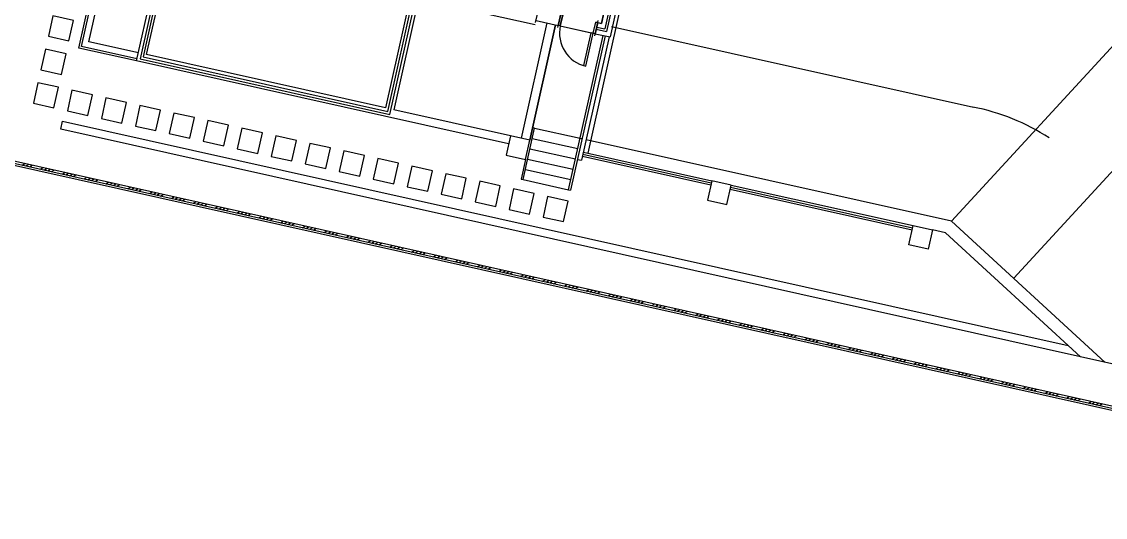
# Model space of a CAD drawing. Header units: metres. Extents: x 311347 to 316656, y 6252667 to 6255486.
# Drawn here: x 314239.93 to 314265.62, y 6254801.34 to 6254813.08 of the extents above; entities that cross this region are included whole.
import ezdxf

# ---------------------------------------------------------------- set-up
doc = ezdxf.new("R2010")
doc.units = ezdxf.units.M
doc.layers.add('_User Miscellaneous4', color=7, linetype='Continuous')
doc.layers.add('Cadastre Developer_SP_NEW', color=2, linetype='Continuous', lineweight=5)
doc.layers.add('Cadastre Land Parcels_SP_EXT', color=9, linetype='Continuous', lineweight=5)
doc.styles.get("Standard").update_dxf_attribs({"font": 'arial.ttf'})
doc.linetypes.add('IE Trench HV', pattern='A,7,-0.2,["/",Standard,S=3,R=0,X=0.6,Y=-1.4],-2.5', length=9.7)

# ---------------------------------------------------------------- blocks, each defined once
blk = doc.blocks.new('site 1')
at = {"layer": '_User Miscellaneous4', "color": 8}
for p, q in [((180103.46, 73006.99), (180103.46, 73136.49)), ((180105.46, 73008.99), (180105.46, 73101.49)), ((180089.46, 73006.99), (180089.46, 73078.29)), ((180089.96, 73007.49), (180089.96, 73078.29)), ((180209.07, 73072.69), (180209.07, 73039.69)), ((180210.17, 73071.59), (180210.17, 73038.59)), ((180210.67, 73071.09), (180210.67, 73038.09)), ((180211.77, 73069.99), (180211.77, 73036.99)), ((180212.62, 73069.99), (180212.62, 73008.99)), ((180300.31, 73011.99), (180330.81, 73064.82)), ((180091.46, 73008.99), (180091.46, 73060.99)), ((180317.63, 73001.99), (180348.13, 73054.82)), ((180193.82, 73036.49), (180193.82, 73040.19)), ((180199.2, 73036.49), (180199.2, 73040.19)), ((180199.2, 73036.99), (180199.2, 73039.69)), ((180199.2, 73039.69), (180199.2, 73036.99)), ((180199.7, 73036.99), (180199.7, 73039.69)), ((180208.2, 73039.69), (180207.7, 73039.69)), ((180207.7, 73036.99), (180207.7, 73039.69)), ((180208.2, 73036.49), (180208.2, 73040.19)), ((180208.2, 73039.69), (180209.07, 73039.69)), ((180208.2, 73036.99), (180208.2, 73039.69)), ((180208.2, 73039.69), (180208.2, 73036.99)), ((180211.57, 73039.49), (180299.47, 73039.49)), ((180163.52, 73036.99), (180163.52, 73008.99)), ((180165.52, 73036.99), (180165.52, 73008.99)), ((180193.82, 73036.99), (180199.2, 73036.99)), ((180196.52, 73008.99), (180196.52, 73036.99)), ((180198.52, 73008.99), (180198.52, 73036.99)), ((180198.52, 73036.99), (180198.52, 73008.99)), ((180199.7, 73036.99), (180199.2, 73036.99)), ((180199.7, 73036.99), (180207.2, 73036.99)), ((180207.2, 73029.01), (180207.2, 73036.99)), ((180207.7, 73036.99), (180207.2, 73036.99)), ((180207.7, 73028.99), (180207.7, 73036.99)), ((180208.2, 73036.99), (180207.7, 73036.99)), ((180208.2, 73038.59), (180210.17, 73038.59)), ((180208.2, 73038.09), (180210.67, 73038.09)), ((180208.2, 73036.99), (180211.77, 73036.99)), ((180210.07, 72999.49), (180210.07, 73036.99)), ((180210.57, 73036.99), (180210.57, 72999.49)), ((180211.57, 73036.99), (180211.57, 73006.99)), ((180193.82, 73035.89), (180165.52, 73035.89)), ((180199.02, 73011.99), (180198.52, 73011.99)), ((180199.02, 73011.99), (180210.07, 73011.99)), ((180199.02, 72999.49), (180199.02, 73011.99)), ((180210.07, 73011.99), (180210.57, 73011.99)), ((180300.31, 73011.99), (180211.57, 73011.99)), ((180300.31, 73011.99), (180343.14, 72987.27)), ((180103.46, 73008.99), (180091.46, 73008.99)), ((180163.52, 73008.99), (180105.46, 73008.99)), ((180193.82, 73008.99), (180165.52, 73008.99)), ((180199.02, 73009.49), (180210.07, 73009.49)), ((180211.57, 73008.99), (180242.72, 73008.99)), ((180211.57, 73008.49), (180242.72, 73008.49)), ((180247.42, 73008.99), (180291.62, 73008.99)), ((180247.42, 73008.49), (180291.62, 73008.49)), ((180299.51, 73008.99), (180296.32, 73008.99)), ((180299.51, 73008.99), (180337.14, 72987.27)), ((180103.46, 73006.99), (180089.46, 73006.99)), ((180103.46, 73007.49), (180089.96, 73007.49)), ((180193.82, 73006.99), (180103.46, 73006.99)), ((180199.02, 73006.99), (180210.07, 73006.99)), ((180210.57, 73006.99), (180211.57, 73006.99)), ((180211.57, 73007.99), (180242.72, 73007.99)), ((180247.42, 73007.99), (180291.62, 73007.99)), ((180198.52, 73004.29), (180198.52, 72999.49)), ((180199.02, 73004.49), (180210.07, 73004.49)), ((180199.02, 73001.99), (180210.07, 73001.99)), ((180198.52, 72999.49), (180199.02, 72999.49)), ((180199.02, 72999.49), (180210.07, 72999.49)), ((180210.07, 72999.49), (180210.57, 72999.49)), ((180089.46, 72987.27), (180089.46, 72989.27)), ((180089.46, 72989.27), (180333.67, 72989.27)), ((180337.14, 72987.27), (180089.46, 72987.27)), ((180426.57, 72987.27), (180337.14, 72987.27)), ((180391.57, 72976.49), (180048.12, 72976.49)), ((180048.62, 72976.99), (180426.57, 72976.99)), ((180048.62, 72976.99), (180426.57, 72976.99)), ((180391.57, 72977.49), (180049.12, 72977.49)), ((180082.4, 72976.99), (180082.9, 72977.49)), ((180083.28, 72976.99), (180083.78, 72977.49)), ((180084.17, 72976.99), (180084.67, 72977.49)), ((180086.82, 72976.99), (180087.32, 72977.49)), ((180087.7, 72976.99), (180088.2, 72977.49)), ((180088.59, 72976.99), (180089.09, 72977.49)), ((180089.47, 72976.99), (180089.97, 72977.49)), ((180092.12, 72976.99), (180092.62, 72977.49)), ((180093.01, 72976.99), (180093.51, 72977.49)), ((180093.89, 72976.99), (180094.39, 72977.49)), ((180094.77, 72976.99), (180095.27, 72977.49)), ((180097.43, 72976.99), (180097.93, 72977.49)), ((180098.31, 72976.99), (180098.81, 72977.49)), ((180099.19, 72976.99), (180099.69, 72977.49)), ((180100.08, 72976.99), (180100.58, 72977.49)), ((180102.73, 72976.99), (180103.23, 72977.49)), ((180103.61, 72976.99), (180104.11, 72977.49)), ((180104.5, 72976.99), (180105, 72977.49)), ((180105.38, 72976.99), (180105.88, 72977.49)), ((180108.03, 72976.99), (180108.53, 72977.49)), ((180108.92, 72976.99), (180109.42, 72977.49)), ((180109.8, 72976.99), (180110.3, 72977.49)), ((180110.68, 72976.99), (180111.18, 72977.49)), ((180113.34, 72976.99), (180113.84, 72977.49)), ((180114.22, 72976.99), (180114.72, 72977.49)), ((180115.1, 72976.99), (180115.6, 72977.49)), ((180115.99, 72976.99), (180116.49, 72977.49)), ((180118.64, 72976.99), (180119.14, 72977.49)), ((180119.52, 72976.99), (180120.02, 72977.49)), ((180120.41, 72976.99), (180120.91, 72977.49)), ((180121.29, 72976.99), (180121.79, 72977.49)), ((180123.94, 72976.99), (180124.44, 72977.49)), ((180124.83, 72976.99), (180125.33, 72977.49)), ((180125.71, 72976.99), (180126.21, 72977.49)), ((180126.59, 72976.99), (180127.09, 72977.49)), ((180129.25, 72976.99), (180129.75, 72977.49)), ((180130.13, 72976.99), (180130.63, 72977.49)), ((180131.01, 72976.99), (180131.51, 72977.49)), ((180131.9, 72976.99), (180132.4, 72977.49)), ((180134.55, 72976.99), (180135.05, 72977.49)), ((180135.43, 72976.99), (180135.93, 72977.49)), ((180136.32, 72976.99), (180136.82, 72977.49)), ((180137.2, 72976.99), (180137.7, 72977.49)), ((180139.85, 72976.99), (180140.35, 72977.49)), ((180140.74, 72976.99), (180141.24, 72977.49)), ((180141.62, 72976.99), (180142.12, 72977.49)), ((180142.5, 72976.99), (180143, 72977.49)), ((180145.16, 72976.99), (180145.66, 72977.49)), ((180146.04, 72976.99), (180146.54, 72977.49)), ((180146.92, 72976.99), (180147.42, 72977.49)), ((180147.81, 72976.99), (180148.31, 72977.49)), ((180150.46, 72976.99), (180150.96, 72977.49)), ((180151.34, 72976.99), (180151.84, 72977.49)), ((180152.23, 72976.99), (180152.73, 72977.49)), ((180153.11, 72976.99), (180153.61, 72977.49)), ((180155.76, 72976.99), (180156.26, 72977.49)), ((180156.65, 72976.99), (180157.15, 72977.49)), ((180157.53, 72976.99), (180158.03, 72977.49)), ((180158.41, 72976.99), (180158.91, 72977.49)), ((180161.07, 72976.99), (180161.57, 72977.49)), ((180161.95, 72976.99), (180162.45, 72977.49)), ((180162.83, 72976.99), (180163.33, 72977.49)), ((180163.72, 72976.99), (180164.22, 72977.49)), ((180166.37, 72976.99), (180166.87, 72977.49)), ((180167.25, 72976.99), (180167.75, 72977.49)), ((180168.14, 72976.99), (180168.64, 72977.49)), ((180169.02, 72976.99), (180169.52, 72977.49)), ((180171.67, 72976.99), (180172.17, 72977.49)), ((180172.56, 72976.99), (180173.06, 72977.49)), ((180173.44, 72976.99), (180173.94, 72977.49)), ((180174.32, 72976.99), (180174.82, 72977.49)), ((180176.98, 72976.99), (180177.48, 72977.49)), ((180177.86, 72976.99), (180178.36, 72977.49)), ((180178.74, 72976.99), (180179.24, 72977.49)), ((180179.63, 72976.99), (180180.13, 72977.49)), ((180182.28, 72976.99), (180182.78, 72977.49)), ((180183.16, 72976.99), (180183.66, 72977.49)), ((180184.05, 72976.99), (180184.55, 72977.49)), ((180184.93, 72976.99), (180185.43, 72977.49)), ((180187.58, 72976.99), (180188.08, 72977.49)), ((180188.47, 72976.99), (180188.97, 72977.49)), ((180189.35, 72976.99), (180189.85, 72977.49)), ((180190.23, 72976.99), (180190.73, 72977.49)), ((180192.89, 72976.99), (180193.39, 72977.49)), ((180193.77, 72976.99), (180194.27, 72977.49)), ((180194.65, 72976.99), (180195.15, 72977.49)), ((180195.54, 72976.99), (180196.04, 72977.49)), ((180198.19, 72976.99), (180198.69, 72977.49)), ((180199.07, 72976.99), (180199.57, 72977.49)), ((180199.96, 72976.99), (180200.46, 72977.49)), ((180200.84, 72976.99), (180201.34, 72977.49)), ((180203.49, 72976.99), (180203.99, 72977.49)), ((180204.38, 72976.99), (180204.88, 72977.49)), ((180205.26, 72976.99), (180205.76, 72977.49)), ((180206.14, 72976.99), (180206.64, 72977.49)), ((180208.8, 72976.99), (180209.3, 72977.49)), ((180209.68, 72976.99), (180210.18, 72977.49)), ((180210.56, 72976.99), (180211.06, 72977.49)), ((180211.45, 72976.99), (180211.95, 72977.49)), ((180214.1, 72976.99), (180214.6, 72977.49)), ((180214.98, 72976.99), (180215.48, 72977.49)), ((180215.87, 72976.99), (180216.37, 72977.49)), ((180216.75, 72976.99), (180217.25, 72977.49)), ((180219.4, 72976.99), (180219.9, 72977.49)), ((180220.29, 72976.99), (180220.79, 72977.49)), ((180221.17, 72976.99), (180221.67, 72977.49)), ((180222.05, 72976.99), (180222.55, 72977.49)), ((180224.71, 72976.99), (180225.21, 72977.49)), ((180225.59, 72976.99), (180226.09, 72977.49)), ((180226.47, 72976.99), (180226.97, 72977.49)), ((180227.36, 72976.99), (180227.86, 72977.49)), ((180230.01, 72976.99), (180230.51, 72977.49)), ((180230.89, 72976.99), (180231.39, 72977.49)), ((180231.78, 72976.99), (180232.28, 72977.49)), ((180232.66, 72976.99), (180233.16, 72977.49)), ((180235.31, 72976.99), (180235.81, 72977.49)), ((180236.2, 72976.99), (180236.7, 72977.49)), ((180237.08, 72976.99), (180237.58, 72977.49)), ((180237.96, 72976.99), (180238.46, 72977.49)), ((180240.62, 72976.99), (180241.12, 72977.49)), ((180241.5, 72976.99), (180242, 72977.49)), ((180242.38, 72976.99), (180242.88, 72977.49)), ((180243.27, 72976.99), (180243.77, 72977.49)), ((180245.92, 72976.99), (180246.42, 72977.49)), ((180246.8, 72976.99), (180247.3, 72977.49)), ((180247.69, 72976.99), (180248.19, 72977.49)), ((180248.57, 72976.99), (180249.07, 72977.49)), ((180251.22, 72976.99), (180251.72, 72977.49)), ((180252.11, 72976.99), (180252.61, 72977.49)), ((180252.99, 72976.99), (180253.49, 72977.49)), ((180253.87, 72976.99), (180254.37, 72977.49)), ((180256.53, 72976.99), (180257.03, 72977.49)), ((180257.41, 72976.99), (180257.91, 72977.49)), ((180258.29, 72976.99), (180258.79, 72977.49)), ((180259.18, 72976.99), (180259.68, 72977.49)), ((180261.83, 72976.99), (180262.33, 72977.49)), ((180262.71, 72976.99), (180263.21, 72977.49)), ((180263.6, 72976.99), (180264.1, 72977.49)), ((180264.48, 72976.99), (180264.98, 72977.49)), ((180267.13, 72976.99), (180267.63, 72977.49)), ((180268.02, 72976.99), (180268.52, 72977.49)), ((180268.9, 72976.99), (180269.4, 72977.49)), ((180269.78, 72976.99), (180270.28, 72977.49)), ((180272.44, 72976.99), (180272.94, 72977.49)), ((180273.32, 72976.99), (180273.82, 72977.49)), ((180274.2, 72976.99), (180274.7, 72977.49)), ((180275.09, 72976.99), (180275.59, 72977.49)), ((180277.74, 72976.99), (180278.24, 72977.49)), ((180278.62, 72976.99), (180279.12, 72977.49)), ((180279.51, 72976.99), (180280.01, 72977.49)), ((180280.39, 72976.99), (180280.89, 72977.49)), ((180283.04, 72976.99), (180283.54, 72977.49)), ((180283.93, 72976.99), (180284.43, 72977.49)), ((180284.81, 72976.99), (180285.31, 72977.49)), ((180285.69, 72976.99), (180286.19, 72977.49)), ((180288.35, 72976.99), (180288.85, 72977.49)), ((180289.23, 72976.99), (180289.73, 72977.49)), ((180290.11, 72976.99), (180290.61, 72977.49)), ((180291, 72976.99), (180291.5, 72977.49)), ((180293.65, 72976.99), (180294.15, 72977.49)), ((180294.53, 72976.99), (180295.03, 72977.49)), ((180295.42, 72976.99), (180295.92, 72977.49)), ((180296.3, 72976.99), (180296.8, 72977.49)), ((180298.95, 72976.99), (180299.45, 72977.49)), ((180299.84, 72976.99), (180300.34, 72977.49)), ((180300.72, 72976.99), (180301.22, 72977.49)), ((180301.6, 72976.99), (180302.1, 72977.49)), ((180304.26, 72976.99), (180304.76, 72977.49)), ((180305.14, 72976.99), (180305.64, 72977.49)), ((180306.02, 72976.99), (180306.52, 72977.49)), ((180306.91, 72976.99), (180307.41, 72977.49)), ((180309.56, 72976.99), (180310.06, 72977.49)), ((180310.44, 72976.99), (180310.94, 72977.49)), ((180311.33, 72976.99), (180311.83, 72977.49)), ((180312.21, 72976.99), (180312.71, 72977.49)), ((180314.86, 72976.99), (180315.36, 72977.49)), ((180315.75, 72976.99), (180316.25, 72977.49)), ((180316.63, 72976.99), (180317.13, 72977.49)), ((180317.51, 72976.99), (180318.01, 72977.49)), ((180320.16, 72976.99), (180320.66, 72977.49)), ((180321.05, 72976.99), (180321.55, 72977.49)), ((180321.93, 72976.99), (180322.43, 72977.49)), ((180322.82, 72976.99), (180323.32, 72977.49)), ((180325.47, 72976.99), (180325.97, 72977.49)), ((180326.35, 72976.99), (180326.85, 72977.49)), ((180327.24, 72976.99), (180327.74, 72977.49)), ((180328.12, 72976.99), (180328.62, 72977.49)), ((180330.77, 72976.99), (180331.27, 72977.49)), ((180331.66, 72976.99), (180332.16, 72977.49)), ((180332.54, 72976.99), (180333.04, 72977.49)), ((180333.42, 72976.99), (180333.92, 72977.49)), ((180336.07, 72976.99), (180336.57, 72977.49)), ((180336.96, 72976.99), (180337.46, 72977.49)), ((180337.84, 72976.99), (180338.34, 72977.49)), ((180338.73, 72976.99), (180339.23, 72977.49)), ((180341.38, 72976.99), (180341.88, 72977.49)), ((180342.26, 72976.99), (180342.76, 72977.49)), ((180343.15, 72976.99), (180343.65, 72977.49)), ((180344.03, 72976.99), (180344.53, 72977.49))]:
    blk.add_line(p, q, dxfattribs=at)
at = {"layer": '_User Miscellaneous4', "color": 8, "flags": 128}
for points in [[(180210.57, 73128.49), (180210.57, 73103.49), (180243.07, 73103.49), (180243.07, 73101.99), (180210.57, 73101.99), (180210.57, 73089.99), (180198.32, 73089.99), (180198.32, 73039.69), (180199.7, 73039.69), (180199.7, 73036.99), (180207.7, 73036.99), (180207.7, 73039.69), (180209.07, 73039.69), (180209.07, 73072.69), (180222.32, 73072.69), (180222.32, 73091.49), (180255.07, 73091.49), (180255.07, 73128.49), (180253.57, 73128.49), (180253.57, 73129.99), (180245.57, 73129.99), (180245.57, 73128.49)], [(180081.79, 73008.14), (180086.79, 73008.14), (180086.79, 73013.14), (180081.79, 73013.14)], [(180193.82, 73004.29), (180198.52, 73004.29), (180198.52, 73008.99), (180193.82, 73008.99)], [(180242.72, 73004.29), (180247.42, 73004.29), (180247.42, 73008.99), (180242.72, 73008.99)], [(180296.32, 73004.29), (180291.62, 73004.29), (180291.62, 73008.99), (180296.32, 73008.99)], [(180081.79, 73000.01), (180086.79, 73000.01), (180086.79, 73005.01), (180081.79, 73005.01)], [(180081.79, 72991.88), (180086.79, 72991.88), (180086.79, 72996.88), (180081.79, 72996.88)], [(180090.04, 72991.88), (180095.04, 72991.88), (180095.04, 72996.88), (180090.04, 72996.88)], [(180098.3, 72991.88), (180103.3, 72991.88), (180103.3, 72996.88), (180098.3, 72996.88)], [(180106.55, 72991.88), (180111.55, 72991.88), (180111.55, 72996.88), (180106.55, 72996.88)], [(180114.8, 72991.88), (180119.8, 72991.88), (180119.8, 72996.88), (180114.8, 72996.88)], [(180123.05, 72991.88), (180128.05, 72991.88), (180128.05, 72996.88), (180123.05, 72996.88)], [(180131.3, 72991.88), (180136.3, 72991.88), (180136.3, 72996.88), (180131.3, 72996.88)], [(180139.56, 72991.88), (180144.56, 72991.88), (180144.56, 72996.88), (180139.56, 72996.88)], [(180147.81, 72991.88), (180152.81, 72991.88), (180152.81, 72996.88), (180147.81, 72996.88)], [(180156.06, 72991.88), (180161.06, 72991.88), (180161.06, 72996.88), (180156.06, 72996.88)], [(180164.31, 72991.88), (180169.31, 72991.88), (180169.31, 72996.88), (180164.31, 72996.88)], [(180172.57, 72991.88), (180177.57, 72991.88), (180177.57, 72996.88), (180172.57, 72996.88)], [(180180.82, 72991.88), (180185.82, 72991.88), (180185.82, 72996.88), (180180.82, 72996.88)], [(180189.07, 72991.88), (180194.07, 72991.88), (180194.07, 72996.88), (180189.07, 72996.88)], [(180197.32, 72991.88), (180202.32, 72991.88), (180202.32, 72996.88), (180197.32, 72996.88)], [(180205.57, 72991.88), (180210.57, 72991.88), (180210.57, 72996.88), (180205.57, 72996.88)]]:
    blk.add_lwpolyline(points, close=True, dxfattribs=at)
for points in [[(180124.57, 73102.79), (180104.16, 73102.79), (180104.16, 73007.69), (180164.82, 73007.69), (180164.82, 73036.99)], [(180124.57, 73102.19), (180104.76, 73102.19), (180104.76, 73008.29), (180164.22, 73008.29), (180164.22, 73036.99)]]:
    blk.add_lwpolyline(points, dxfattribs=at)
at = {"layer": '_User Miscellaneous4', "color": 8}
for centre, radius, start, end in [((180300.93, 72989.63), 49.88, 69.2756, 91.8089), ((180207.7, 73036.99), 8, 180, 270)]:
    blk.add_arc(centre, radius, start, end, dxfattribs=at)

msp = doc.modelspace()

# ---------------------------------------------------------------- linework, layer by layer
at = {"layer": 'Cadastre Developer_SP_NEW', "color": 2, "flags": 128}
msp.add_lwpolyline([(314280.165, 6254831.945), (314243.284, 6254840.166), (314236.646, 6254810.414), (314273.528, 6254802.195), (314280.165, 6254831.945)], dxfattribs=at)
at = {"layer": 'Cadastre Land Parcels_SP_EXT', "linetype": 'Continuous'}
for points in [[(314276.847, 6254817.07), (314239.965, 6254825.29), (314238.306, 6254817.868), (314236.646, 6254810.414), (314273.528, 6254802.195), (314276.847, 6254817.07)], [(314273.528, 6254802.195), (314236.646, 6254810.414), (314233.328, 6254795.539), (314270.21, 6254787.318), (314273.528, 6254802.195)]]:
    msp.add_lwpolyline(points, close=True, dxfattribs=at)

# ---------------------------------------------------------------- block references
at = {"layer": '_User Miscellaneous4', "linetype": 'IE Trench HV', "lineweight": -3, "xscale": 0.1, "yscale": 0.1, "zscale": 0.1, "rotation": 347.4226251762298}
msp.add_blockref('site 1', (295074.719, 6251608.543), dxfattribs=at)

doc.saveas('drawing.dxf')
